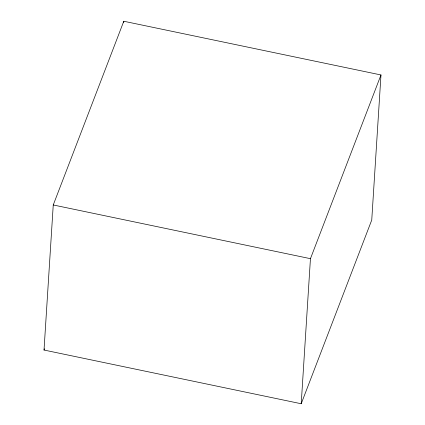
<?xml version="1.0" encoding="UTF-8"?>
<svg xmlns="http://www.w3.org/2000/svg" width="425" height="425" viewBox="0 0 425 425"><rect width="100%" height="100%" fill="white"/><g stroke="black" fill="none" stroke-linecap="round" stroke-linejoin="round"><path stroke-width="0.64" d="M44.019 350.041L53.252 204.967L123.787 21.25L380.981 74.959L371.748 220.033L301.213 403.75L44.019 350.041L44.492 348.803M123.707 22.573L123.787 21.25M301.213 403.75L310.447 258.676L380.981 74.959M53.252 204.967L310.447 258.676"/></g></svg>
